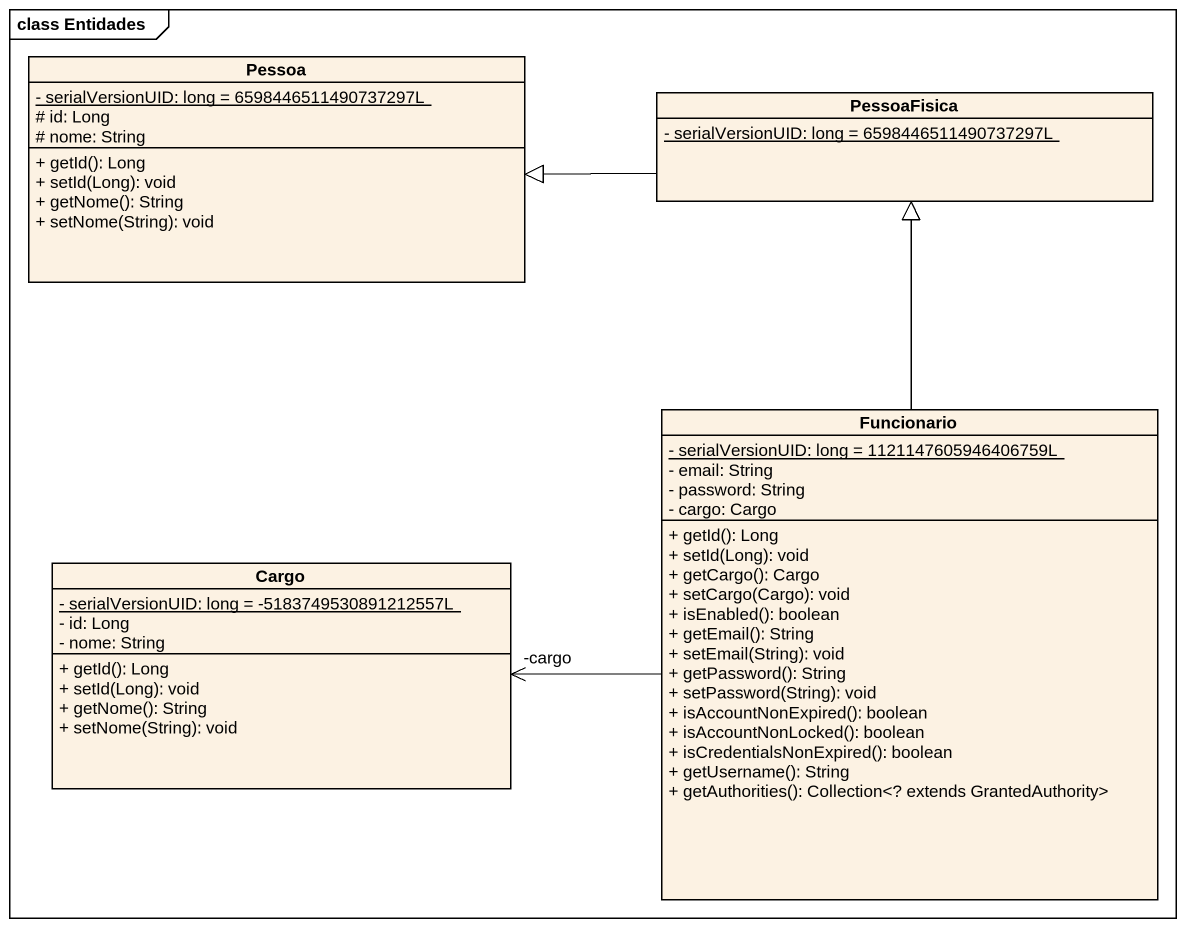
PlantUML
@startuml
mainframe class Entidades
hide circle
hide empty members
skinparam classAttributeIconSize 0
class Pessoa {
  {static} - serialVersionUID: long = 6598446511490737297L
  # id: Long
  # nome: String
  + getId(): Long
  + setId(Long): void
  + getNome(): String
  + setNome(String): void
}
class PessoaFisica {
  {static} - serialVersionUID: long = 6598446511490737297L
}
class Funcionario {
  {static} - serialVersionUID: long = 1121147605946406759L
  - email: String
  - password: String
  - cargo: Cargo
  + getId(): Long
  + setId(Long): void
  + getCargo(): Cargo
  + setCargo(Cargo): void
  + isEnabled(): boolean
  + getEmail(): String
  + setEmail(String): void
  + getPassword(): String
  + setPassword(String): void
  + isAccountNonExpired(): boolean
  + isAccountNonLocked(): boolean
  + isCredentialsNonExpired(): boolean
  + getUsername(): String
  + getAuthorities(): Collection<? extends GrantedAuthority>
}
class Cargo {
  {static} - serialVersionUID: long = -5183749530891212557L
  - id: Long
  - nome: String
  + getId(): Long
  + setId(Long): void
  + getNome(): String
  + setNome(String): void
}
PessoaFisica -left-|> Pessoa
Funcionario -up-|> PessoaFisica
Funcionario -left-> "-cargo" Cargo
@enduml
